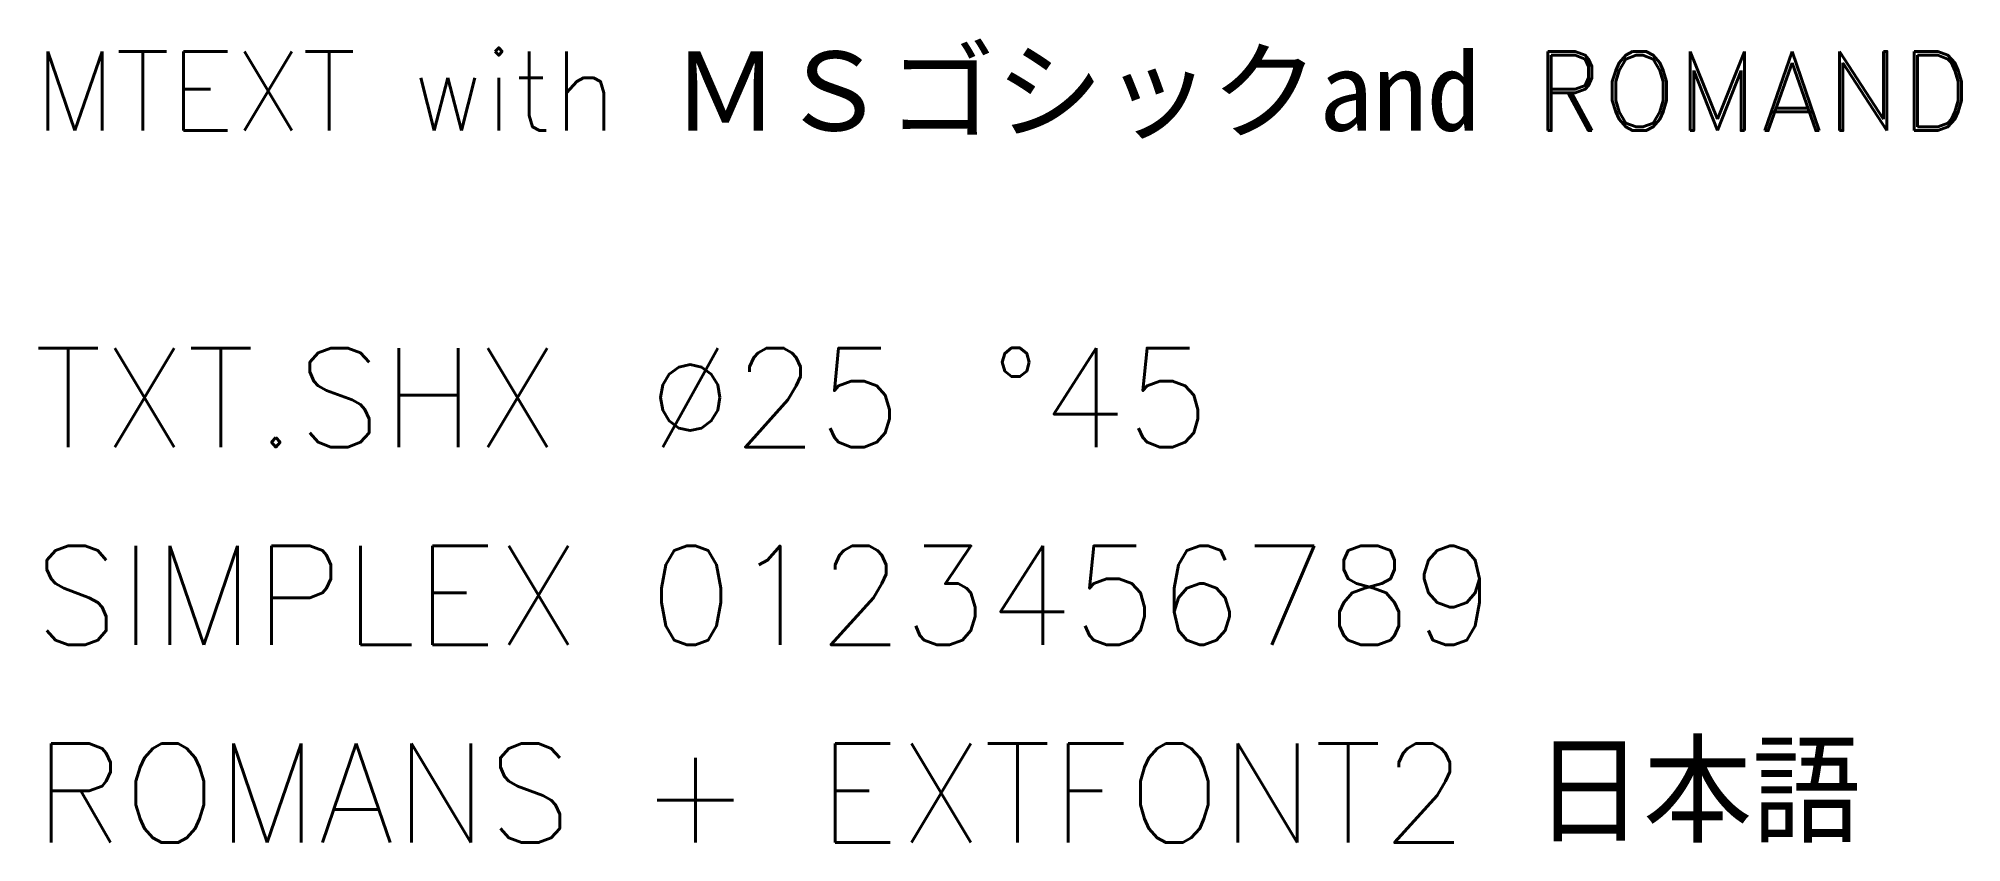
# Model space of a CAD drawing. Header units: millimetres. Extents: x 0.2 to 97.4, y 0 to 40.7.
import ezdxf

# ---------------------------------------------------------------- set-up
doc = ezdxf.new("R2010")
doc.units = ezdxf.units.MM
doc.styles.add('JIS', font='romans.shx', dxfattribs={"bigfont": 'extfont2.shx'})
doc.styles.add('SIMPLEX', font='simplex.shx')
doc.styles.add('TXT', font='txt.shx', dxfattribs={"bigfont": 'bigfont.shx'})

msp = doc.modelspace()

# ---------------------------------------------------------------- texts
for s, style, p in [('TXT.SHX %%c25 %%d45', 'TXT', (0, 20)), ('SIMPLEX 0123456789', 'SIMPLEX', (0, 10)), ('ROMANS + EXTFONT2 日本語', 'JIS', (0, 0))]:
    msp.add_text(s, height=5, dxfattribs=dict(style=style)).set_placement(p)
at = {"insert": (0, 40), "char_height": 4, "width": 120, "attachment_point": 1, "style": 'JIS'}
msp.add_mtext('MTEXT with \\fMS Gothic;ＭＳゴシック\\f;and {\\Fromand.shx;ROMAND}', dxfattribs=at)

doc.saveas('drawing.dxf')
